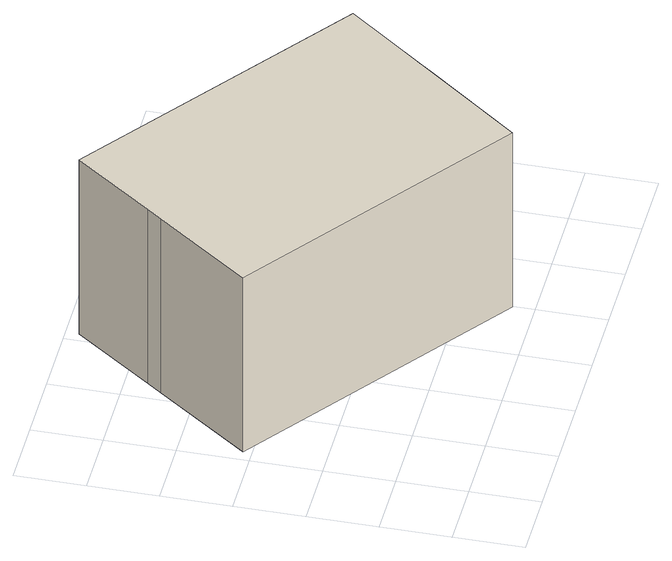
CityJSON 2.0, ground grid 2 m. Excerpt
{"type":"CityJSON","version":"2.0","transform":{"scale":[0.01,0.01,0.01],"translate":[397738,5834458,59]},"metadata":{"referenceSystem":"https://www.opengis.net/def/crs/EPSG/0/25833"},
"CityObjects":{
"building1":{"type":"Building","attributes":{"Gemeindeschluessel":"11000003","BezugspunktDach":"2200","function":"31001_2000","measuredHeight":7.47,"storeysAboveGround":1},"address":[{"country":"Germany","locality":"Berlin","thoroughfareNumber":"150A (4)","thoroughfareName":"Hobrechtsfelder Chaussee"}],"geometry":[{"type":"Solid","lod":"1","boundaries":[[[[0,1,2,3,4,5,6,7]],[[8,9,10,11,12,13,14,15]],[[8,15,7,6]],[[9,8,6,5]],[[10,9,5,4]],[[11,10,4,3]],[[12,11,3,2]],[[13,12,2,1]],[[14,13,1,0]],[[15,14,0,7]]]]}]}
},
"vertices":[
[799,63,658],[1002,327,658],[1034,369,658],[1205,591,658],[431,1165,658],[265,939,658],[233,896,658],[35,626,658],[233,896,65],[265,939,65],[431,1165,65],[1205,591,65],[1034,369,65],[1002,327,65],[799,63,65],[35,626,65]
]}
